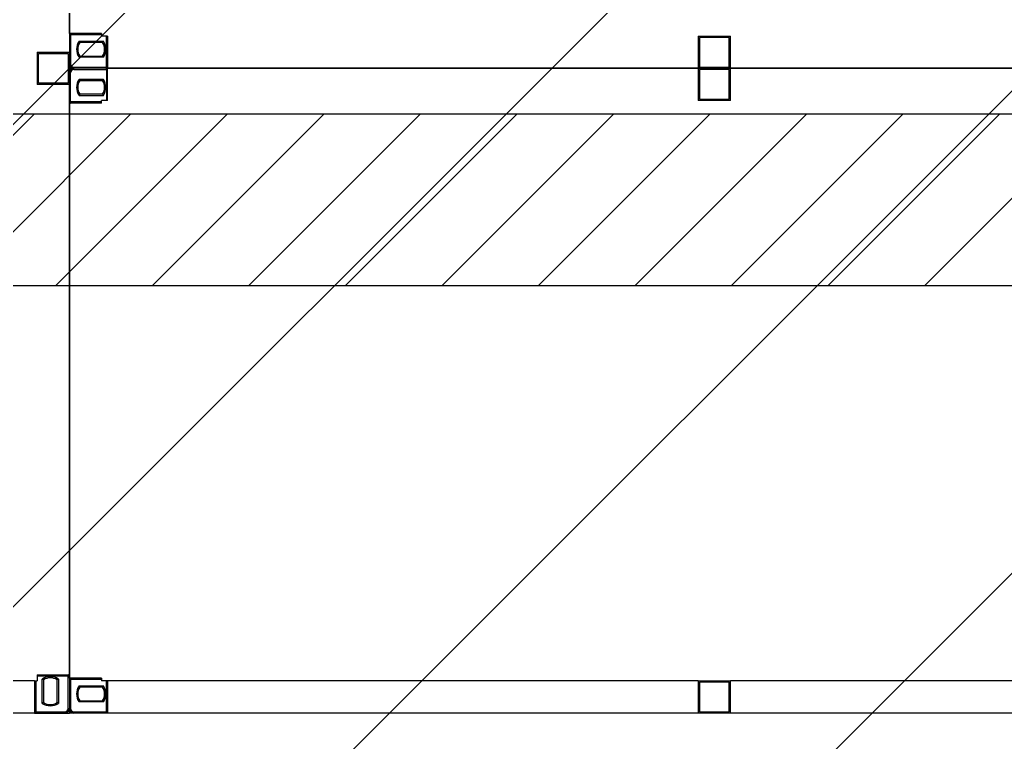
# Model space of a CAD drawing. Header units: millimetres. Extents: x -300 to 383236, y -195106 to -144646.
# Drawn here: x 140053.4 to 140328.5, y -150186.1 to -149984.4 of the extents above; entities that cross this region are included whole.
import ezdxf

# ---------------------------------------------------------------- set-up
doc = ezdxf.new("R2010")
doc.units = ezdxf.units.MM
doc.header["$LTSCALE"] = 60

# ---------------------------------------------------------------- blocks, each defined once
blk = doc.blocks.new('KEY PLAN_NEW')
h = blk.add_hatch()
h.set_pattern_fill('ANSI31', color=253, scale=2)
h.set_pattern_definition([(45, (-1396.921, -1800.0236), (-4.490128, 4.490128), [])])
edge = h.paths.add_edge_path()
edge.add_line((-2006.862, -1075.944), (-2006.862, -1091.944))
edge.add_line((-2006.862, -1091.944), (-2067.862, -1091.944))
edge.add_line((-2067.862, -1091.944), (-2067.862, -1375.944))
edge.add_line((-2067.862, -1375.944), (-2006.862, -1375.944))
edge.add_line((-2006.862, -1375.944), (-2006.862, -1391.944))
edge.add_line((-2006.862, -1391.944), (-2007.862, -1391.944))
edge.add_line((-2007.862, -1391.944), (-2007.862, -1488.944))
edge.add_line((-2007.862, -1488.944), (-2008.306, -1488.944))
edge.add_arc((-2028.716, -1493.497), 20.912, 12.57767, 76.57873)
edge.add_line((-2023.862, -1473.157), (-2023.862, -1391.944))
edge.add_line((-2023.862, -1391.944), (-2247.862, -1391.944))
edge.add_line((-2247.862, -1391.944), (-2247.862, -1488.944))
edge.add_line((-2247.862, -1488.944), (-2263.862, -1488.944))
edge.add_line((-2263.862, -1488.944), (-2263.862, -1452.184))
edge.add_line((-2263.862, -1452.184), (-2549.862, -1452.184))
edge.add_line((-2549.862, -1452.184), (-2549.862, -1488.944))
edge.add_line((-2549.862, -1488.944), (-2565.862, -1488.944))
edge.add_line((-2565.862, -1488.944), (-2565.862, -1427.944))
edge.add_line((-2565.862, -1427.944), (-2720.862, -1427.944))
edge.add_line((-2720.862, -1427.944), (-2720.862, -1411.944))
edge.add_line((-2720.862, -1411.944), (-2623.862, -1411.944))
edge.add_line((-2623.862, -1411.944), (-2623.862, -1075.944))
edge.add_line((-2623.862, -1075.944), (-2563.862, -1075.944))
edge.add_line((-2563.862, -1075.944), (-2563.862, -1071.944))
edge.add_line((-2563.862, -1071.944), (-2547.862, -1071.944))
edge.add_line((-2547.862, -1071.944), (-2547.862, -1091.944))
edge.add_line((-2547.862, -1091.944), (-2607.862, -1091.944))
edge.add_line((-2607.862, -1091.944), (-2607.862, -1411.944))
edge.add_line((-2607.862, -1411.944), (-2549.862, -1411.944))
edge.add_line((-2549.862, -1411.944), (-2549.862, -1436.184))
edge.add_line((-2549.862, -1436.184), (-2263.862, -1436.184))
edge.add_line((-2263.862, -1436.184), (-2263.862, -1375.944))
edge.add_line((-2263.862, -1375.944), (-2083.862, -1375.944))
edge.add_line((-2083.862, -1375.944), (-2083.862, -1075.944))
edge.add_line((-2083.862, -1075.944), (-2006.862, -1075.944))
at = {"color": 253}
for p, q in [((-2543.862, -1428.704, 46), (-2543.862, -1375.184, 46)), ((-2543.862, -1375.504, 46), (-2543.862, -1488.384, 46)), ((-2543.862, -1428.704, 46), (-2543.862, -1431.944, 46)), ((-2540.862, -1428.704, 46), (-2540.862, -1428.944, 46)), ((-2540.302, -1428.944, 46), (-2540.862, -1428.944, 46)), ((-2485.362, -1428.944, 46), (-2482.362, -1428.944, 46)), ((-2485.362, -1428.944, 46), (-2485.362, -1431.944, 46)), ((-2482.482, -1429.064, 46), (-2485.242, -1429.064, 46)), ((-2485.242, -1429.064, 46), (-2485.242, -1431.824, 46)), ((-2482.482, -1431.824, 46), (-2482.482, -1429.064, 46)), ((-2482.362, -1431.944, 46), (-2482.362, -1428.944, 46)), ((-2546.862, -1430.444, 46), (-2546.862, -1433.444, 46)), ((-2546.862, -1430.444, 46), (-2543.862, -1430.444, 46)), ((-2546.742, -1433.324, 46), (-2546.742, -1430.564, 46)), ((-2546.742, -1430.564, 46), (-2543.982, -1430.564, 46)), ((-2543.982, -1430.564, 46), (-2543.982, -1433.324, 46)), ((-2543.982, -1430.564, 46), (-2543.982, -1433.324, 46)), ((-2540.302, -1431.944, 46), (-2543.862, -1431.944, 46)), ((-2540.302, -1431.944, 46), (-2543.862, -1431.944, 46)), ((-2543.862, -1435.184, 46), (-2543.862, -1431.944, 46)), ((-2247.422, -1431.944, 46), (-2540.302, -1431.944, 46)), ((-2540.302, -1431.944, 46), (-2247.422, -1431.944, 46)), ((-2485.362, -1431.944, 46), (-2485.362, -1434.944, 46)), ((-2485.242, -1431.824, 46), (-2482.482, -1431.824, 46)), ((-2485.242, -1431.824, 46), (-2482.482, -1431.824, 46)), ((-2482.362, -1434.944, 46), (-2482.362, -1431.944, 46)), ((-2482.482, -1432.064, 46), (-2485.242, -1432.064, 46)), ((-2485.242, -1432.064, 46), (-2485.242, -1434.824, 46)), ((-2482.482, -1434.824, 46), (-2482.482, -1432.064, 46)), ((-2543.862, -1433.444, 46), (-2546.862, -1433.444, 46)), ((-2543.982, -1433.324, 46), (-2546.742, -1433.324, 46)), ((-2543.862, -1488.704, 46), (-2543.862, -1435.184, 46)), ((-2540.862, -1435.184, 46), (-2540.862, -1434.944, 46)), ((-2540.302, -1434.944, 46), (-2540.862, -1434.944, 46)), ((-2482.362, -1434.944, 46), (-2485.362, -1434.944, 46)), ((-2485.242, -1434.824, 46), (-2482.482, -1434.824, 46)), ((-2485.242, -1434.824, 46), (-2482.482, -1434.824, 46)), ((-2549.862, -1436.184, 46), (-2263.862, -1436.184, 46)), ((-2263.862, -1452.184, 46), (-2549.862, -1452.184, 46)), ((-2546.862, -1488.384, 46), (-2546.862, -1488.944, 46)), ((-2543.862, -1488.384, 46), (-2543.862, -1491.944, 46)), ((-2543.862, -1488.704, 46), (-2543.862, -1491.944, 46)), ((-2540.862, -1488.704, 46), (-2540.862, -1488.944, 46)), ((-2547.102, -1488.944, 46), (-2600.622, -1488.944, 46)), ((-2547.102, -1488.944, 46), (-2546.862, -1488.944, 46)), ((-2540.302, -1488.944, 46), (-2540.862, -1488.944, 46)), ((-2485.362, -1488.944, 46), (-2540.302, -1488.944, 46)), ((-2485.362, -1488.944, 46), (-2482.362, -1488.944, 46)), ((-2485.362, -1488.944, 46), (-2485.362, -1491.944, 46)), ((-2482.482, -1489.064, 46), (-2485.242, -1489.064, 46)), ((-2485.242, -1489.064, 46), (-2485.242, -1491.824, 46)), ((-2482.482, -1491.824, 46), (-2482.482, -1489.064, 46)), ((-2482.362, -1491.944, 46), (-2482.362, -1488.944, 46)), ((-2425.362, -1488.944, 46), (-2482.362, -1488.944, 46)), ((-2547.102, -1491.944, 46), (-2600.622, -1491.944, 46)), ((-2547.102, -1491.944, 46), (-2543.862, -1491.944, 46)), ((-2540.302, -1491.944, 46), (-2543.862, -1491.944, 46)), ((-2247.422, -1491.944, 46), (-2540.302, -1491.944, 46)), ((-2485.242, -1491.824, 46), (-2482.482, -1491.824, 46)), ((-2485.242, -1491.824, 46), (-2482.482, -1491.824, 46))]:
    blk.add_line(p, q, dxfattribs=at)
at = {"color": 253, "linetype": 'Continuous'}
for p, q in [((-2540.862, -1428.704, 46), (-2543.862, -1428.704, 46)), ((-2543.862, -1428.824, 46), (-2543.742, -1428.824, 46)), ((-2543.742, -1428.704, 46), (-2543.742, -1428.824, 46)), ((-2540.862, -1428.824, 46), (-2543.742, -1428.824, 46)), ((-2543.742, -1428.824, 46), (-2543.742, -1431.534, 46)), ((-2540.422, -1431.824, 46), (-2540.422, -1428.944, 46)), ((-2540.302, -1428.944, 46), (-2540.302, -1431.944, 46)), ((-2542.963, -1429.409, 46), (-2540.701, -1429.409, 46)), ((-2540.767, -1429.529, 46), (-2542.897, -1429.529, 46)), ((-2540.701, -1430.919, 46), (-2542.963, -1430.919, 46)), ((-2542.897, -1430.799, 46), (-2540.767, -1430.799, 46)), ((-2543.742, -1431.534, 46), (-2543.862, -1431.534, 46)), ((-2543.742, -1431.823, 46), (-2543.742, -1431.824, 46)), ((-2543.742, -1431.824, 46), (-2543.742, -1431.824, 46)), ((-2543.452, -1431.824, 46), (-2543.452, -1431.944, 46)), ((-2543.452, -1431.824, 46), (-2540.422, -1431.824, 46)), ((-2543.452, -1432.064, 46), (-2543.452, -1431.944, 46)), ((-2540.302, -1431.824, 46), (-2540.422, -1431.824, 46)), ((-2540.422, -1431.824, 46), (-2540.422, -1431.944, 46)), ((-2540.422, -1432.064, 46), (-2540.422, -1431.944, 46)), ((-2540.302, -1434.944, 46), (-2540.302, -1431.944, 46)), ((-2543.742, -1435.064, 46), (-2543.742, -1432.354, 46)), ((-2543.452, -1432.064, 46), (-2540.422, -1432.064, 46)), ((-2540.302, -1432.064, 46), (-2540.422, -1432.064, 46)), ((-2540.422, -1432.064, 46), (-2540.422, -1434.944, 46)), ((-2540.701, -1432.969, 46), (-2542.963, -1432.969, 46)), ((-2542.897, -1433.089, 46), (-2540.767, -1433.089, 46)), ((-2542.963, -1434.479, 46), (-2540.701, -1434.479, 46)), ((-2540.767, -1434.359, 46), (-2542.897, -1434.359, 46)), ((-2543.862, -1435.064, 46), (-2543.742, -1435.064, 46)), ((-2540.862, -1435.184, 46), (-2543.862, -1435.184, 46)), ((-2543.742, -1435.184, 46), (-2543.742, -1435.064, 46)), ((-2540.862, -1435.064, 46), (-2543.742, -1435.064, 46)), ((-2546.862, -1488.384, 46), (-2543.862, -1488.384, 46)), ((-2543.982, -1488.504, 46), (-2546.862, -1488.504, 46)), ((-2546.397, -1491.045, 46), (-2546.397, -1488.782, 46)), ((-2546.277, -1488.849, 46), (-2546.277, -1490.979, 46)), ((-2545.007, -1490.979, 46), (-2545.007, -1488.849, 46)), ((-2544.887, -1488.782, 46), (-2544.887, -1491.045, 46)), ((-2543.982, -1488.384, 46), (-2543.982, -1488.504, 46)), ((-2543.982, -1488.504, 46), (-2543.862, -1488.504, 46)), ((-2543.982, -1491.534, 46), (-2543.982, -1488.504, 46)), ((-2540.862, -1488.704, 46), (-2543.862, -1488.704, 46)), ((-2543.862, -1488.824, 46), (-2543.742, -1488.824, 46)), ((-2543.742, -1488.704, 46), (-2543.742, -1488.824, 46)), ((-2540.862, -1488.824, 46), (-2543.742, -1488.824, 46)), ((-2543.742, -1488.824, 46), (-2543.742, -1491.534, 46)), ((-2547.102, -1488.944, 46), (-2547.102, -1491.944, 46)), ((-2546.982, -1488.944, 46), (-2546.982, -1491.824, 46)), ((-2542.963, -1489.409, 46), (-2540.701, -1489.409, 46)), ((-2540.767, -1489.529, 46), (-2542.897, -1489.529, 46)), ((-2540.422, -1491.824, 46), (-2540.422, -1488.944, 46)), ((-2540.302, -1488.944, 46), (-2540.302, -1491.944, 46)), ((-2543.982, -1491.534, 46), (-2543.862, -1491.534, 46)), ((-2543.742, -1491.534, 46), (-2543.862, -1491.534, 46)), ((-2540.701, -1490.919, 46), (-2542.963, -1490.919, 46)), ((-2542.897, -1490.799, 46), (-2540.767, -1490.799, 46)), ((-2547.102, -1491.824, 46), (-2546.982, -1491.824, 46)), ((-2546.982, -1491.944, 46), (-2546.982, -1491.824, 46)), ((-2546.982, -1491.824, 46), (-2544.272, -1491.824, 46)), ((-2544.272, -1491.824, 46), (-2544.272, -1491.944, 46)), ((-2543.982, -1491.824, 46), (-2543.982, -1491.823, 46)), ((-2543.982, -1491.824, 46), (-2543.982, -1491.824, 46)), ((-2543.742, -1491.823, 46), (-2543.742, -1491.824, 46)), ((-2543.742, -1491.824, 46), (-2543.742, -1491.824, 46)), ((-2543.452, -1491.824, 46), (-2543.452, -1491.944, 46)), ((-2543.452, -1491.824, 46), (-2540.422, -1491.824, 46)), ((-2540.302, -1491.824, 46), (-2540.422, -1491.824, 46)), ((-2540.422, -1491.824, 46), (-2540.422, -1491.944, 46))]:
    blk.add_line(p, q, dxfattribs=at)
for centre, radius, start, end in [((-2543.742, -1428.824, 46), 0.12, 90, 180), ((-2541.832, -1430.164, 46), 1.36, 146.27916, 213.72084), ((-2541.832, -1430.164, 46), 1.24, 149.1964, 210.8036), ((-2541.832, -1430.164, 46), 1.24, 329.1964, 30.8036), ((-2541.832, -1430.164, 46), 1.36, 326.27916, 33.72084), ((-2543.452, -1431.534, 46), 0.41, 180, 270), ((-2543.452, -1432.354, 46), 0.41, 90, 180), ((-2543.452, -1431.534, 46), 0.29, 180, 270), ((-2540.422, -1431.824, 46), 0.12, 270, 0), ((-2540.422, -1432.064, 46), 0.12, 0, 90), ((-2543.452, -1432.354, 46), 0.29, 90, 180), ((-2541.832, -1433.724, 46), 1.36, 146.27916, 213.72084), ((-2541.832, -1433.724, 46), 1.24, 149.1964, 210.8036), ((-2541.832, -1433.724, 46), 1.24, 329.1964, 30.8036), ((-2541.832, -1433.724, 46), 1.36, 326.27916, 33.72084), ((-2543.742, -1435.064, 46), 0.12, 180, 270), ((-2545.642, -1489.914, 46), 1.36, 56.27916, 123.72084), ((-2545.642, -1489.914, 46), 1.24, 59.1964, 120.8036), ((-2543.982, -1488.504, 46), 0.12, 0, 90), ((-2543.742, -1488.824, 46), 0.12, 90, 180), ((-2541.832, -1490.164, 46), 1.36, 146.27916, 213.72084), ((-2541.832, -1490.164, 46), 1.24, 149.1964, 210.8036), ((-2541.832, -1490.164, 46), 1.24, 329.1964, 30.8036), ((-2541.832, -1490.164, 46), 1.36, 326.27916, 33.72084), ((-2545.642, -1489.914, 46), 1.36, 236.27916, 303.72084), ((-2545.642, -1489.914, 46), 1.24, 239.1964, 300.8036), ((-2544.272, -1491.534, 46), 0.41, 270, 0), ((-2544.272, -1491.534, 46), 0.29, 270, 0), ((-2543.452, -1491.534, 46), 0.41, 180, 270), ((-2543.452, -1491.534, 46), 0.29, 180, 270), ((-2546.982, -1491.824, 46), 0.12, 180, 270), ((-2540.422, -1491.824, 46), 0.12, 270, 0)]:
    blk.add_arc(centre, radius, start, end, dxfattribs=at)
for points, knots in [([(-2542.897, -1429.529, 46), (-2542.897, -1429.528, 46), (-2542.897, -1429.527, 46), (-2542.898, -1429.527, 46), (-2542.899, -1429.526, 46), (-2542.899, -1429.525, 46), (-2542.899, -1429.524, 46), (-2542.899, -1429.524, 46), (-2542.9, -1429.523, 46), (-2542.9, -1429.523, 46), (-2542.901, -1429.521, 46), (-2542.902, -1429.52, 46), (-2542.904, -1429.517, 46), (-2542.905, -1429.515, 46), (-2542.906, -1429.512, 46), (-2542.907, -1429.511, 46), (-2542.908, -1429.509, 46), (-2542.908, -1429.509, 46), (-2542.909, -1429.507, 46), (-2542.909, -1429.507, 46), (-2542.911, -1429.504, 46), (-2542.912, -1429.501, 46), (-2542.915, -1429.496, 46), (-2542.917, -1429.494, 46), (-2542.919, -1429.489, 46), (-2542.92, -1429.488, 46), (-2542.921, -1429.486, 46), (-2542.921, -1429.485, 46), (-2542.922, -1429.483, 46), (-2542.923, -1429.483, 46), (-2542.925, -1429.479, 46), (-2542.927, -1429.476, 46), (-2542.93, -1429.469, 46), (-2542.932, -1429.466, 46), (-2542.936, -1429.459, 46), (-2542.937, -1429.456, 46), (-2542.94, -1429.451, 46), (-2542.94, -1429.45, 46), (-2542.941, -1429.449, 46), (-2542.942, -1429.448, 46), (-2542.943, -1429.445, 46), (-2542.944, -1429.443, 46), (-2542.947, -1429.438, 46), (-2542.949, -1429.434, 46), (-2542.953, -1429.427, 46), (-2542.955, -1429.423, 46), (-2542.958, -1429.418, 46), (-2542.959, -1429.416, 46), (-2542.96, -1429.413, 46), (-2542.961, -1429.412, 46), (-2542.962, -1429.41, 46), (-2542.962, -1429.41, 46), (-2542.963, -1429.409, 46), (-2542.963, -1429.409, 46)], [0, 0, 0, 0, 0.06206, 0.12459, 0.12459, 0.155854, 0.155854, 0.171487, 0.171487, 0.187119, 0.187119, 0.249648, 0.249648, 0.312178, 0.312178, 0.343442, 0.343442, 0.359075, 0.359075, 0.374707, 0.374707, 0.437236, 0.437236, 0.499766, 0.499766, 0.53103, 0.53103, 0.546663, 0.546663, 0.562295, 0.562295, 0.624824, 0.624824, 0.687353, 0.687353, 0.749883, 0.749883, 0.765515, 0.765515, 0.781147, 0.781147, 0.812412, 0.812412, 0.874941, 0.874941, 0.937471, 0.937471, 0.968735, 0.968735, 0.984368, 0.992184, 0.992184, 1, 1, 1, 1]), ([(-2540.767, -1429.529, 46), (-2540.767, -1429.528, 46), (-2540.766, -1429.527, 46), (-2540.766, -1429.527, 46), (-2540.765, -1429.526, 46), (-2540.765, -1429.525, 46), (-2540.764, -1429.524, 46), (-2540.764, -1429.524, 46), (-2540.764, -1429.523, 46), (-2540.764, -1429.523, 46), (-2540.763, -1429.521, 46), (-2540.762, -1429.52, 46), (-2540.76, -1429.517, 46), (-2540.759, -1429.515, 46), (-2540.757, -1429.512, 46), (-2540.757, -1429.511, 46), (-2540.756, -1429.509, 46), (-2540.755, -1429.509, 46), (-2540.755, -1429.507, 46), (-2540.754, -1429.507, 46), (-2540.753, -1429.504, 46), (-2540.751, -1429.501, 46), (-2540.748, -1429.496, 46), (-2540.747, -1429.494, 46), (-2540.745, -1429.489, 46), (-2540.744, -1429.488, 46), (-2540.743, -1429.486, 46), (-2540.742, -1429.485, 46), (-2540.741, -1429.483, 46), (-2540.741, -1429.483, 46), (-2540.739, -1429.479, 46), (-2540.737, -1429.476, 46), (-2540.733, -1429.469, 46), (-2540.732, -1429.466, 46), (-2540.728, -1429.459, 46), (-2540.726, -1429.456, 46), (-2540.724, -1429.451, 46), (-2540.723, -1429.45, 46), (-2540.722, -1429.449, 46), (-2540.722, -1429.448, 46), (-2540.72, -1429.445, 46), (-2540.719, -1429.443, 46), (-2540.716, -1429.438, 46), (-2540.714, -1429.434, 46), (-2540.711, -1429.427, 46), (-2540.709, -1429.423, 46), (-2540.706, -1429.418, 46), (-2540.705, -1429.416, 46), (-2540.703, -1429.413, 46), (-2540.702, -1429.412, 46), (-2540.702, -1429.41, 46), (-2540.701, -1429.41, 46), (-2540.701, -1429.409, 46), (-2540.701, -1429.409, 46)], [0, 0, 0, 0, 0.06206, 0.12459, 0.12459, 0.155854, 0.155854, 0.171487, 0.171487, 0.187119, 0.187119, 0.249648, 0.249648, 0.312178, 0.312178, 0.343442, 0.343442, 0.359075, 0.359075, 0.374707, 0.374707, 0.437236, 0.437236, 0.499766, 0.499766, 0.53103, 0.53103, 0.546663, 0.546663, 0.562295, 0.562295, 0.624824, 0.624824, 0.687353, 0.687353, 0.749883, 0.749883, 0.765515, 0.765515, 0.781147, 0.781147, 0.812412, 0.812412, 0.874941, 0.874941, 0.937471, 0.937471, 0.968735, 0.968735, 0.984368, 0.992184, 0.992184, 1, 1, 1, 1]), ([(-2542.963, -1430.919, 46), (-2542.963, -1430.918, 46), (-2542.962, -1430.918, 46), (-2542.962, -1430.917, 46), (-2542.961, -1430.915, 46), (-2542.96, -1430.914, 46), (-2542.959, -1430.911, 46), (-2542.958, -1430.909, 46), (-2542.955, -1430.904, 46), (-2542.953, -1430.9, 46), (-2542.949, -1430.893, 46), (-2542.947, -1430.889, 46), (-2542.944, -1430.884, 46), (-2542.943, -1430.882, 46), (-2542.942, -1430.879, 46), (-2542.941, -1430.879, 46), (-2542.94, -1430.877, 46), (-2542.94, -1430.876, 46), (-2542.937, -1430.871, 46), (-2542.936, -1430.868, 46), (-2542.932, -1430.861, 46), (-2542.93, -1430.858, 46), (-2542.927, -1430.852, 46), (-2542.925, -1430.848, 46), (-2542.923, -1430.845, 46), (-2542.922, -1430.844, 46), (-2542.921, -1430.842, 46), (-2542.921, -1430.842, 46), (-2542.92, -1430.839, 46), (-2542.919, -1430.838, 46), (-2542.917, -1430.834, 46), (-2542.915, -1430.831, 46), (-2542.912, -1430.826, 46), (-2542.911, -1430.823, 46), (-2542.909, -1430.82, 46), (-2542.909, -1430.82, 46), (-2542.908, -1430.819, 46), (-2542.908, -1430.818, 46), (-2542.907, -1430.816, 46), (-2542.906, -1430.815, 46), (-2542.905, -1430.812, 46), (-2542.904, -1430.811, 46), (-2542.902, -1430.807, 46), (-2542.901, -1430.806, 46), (-2542.9, -1430.804, 46), (-2542.9, -1430.804, 46), (-2542.899, -1430.803, 46), (-2542.899, -1430.803, 46), (-2542.899, -1430.802, 46), (-2542.899, -1430.802, 46), (-2542.898, -1430.8, 46), (-2542.897, -1430.8, 46), (-2542.897, -1430.799, 46), (-2542.897, -1430.799, 46)], [0, 0, 0, 0, 0.00782, 0.00782, 0.015639, 0.031279, 0.031279, 0.062557, 0.062557, 0.125114, 0.125114, 0.187671, 0.187671, 0.21895, 0.21895, 0.234589, 0.234589, 0.250228, 0.250228, 0.312785, 0.312785, 0.375342, 0.375342, 0.437899, 0.437899, 0.453538, 0.453538, 0.469178, 0.469178, 0.500456, 0.500456, 0.563013, 0.563013, 0.62557, 0.62557, 0.641209, 0.641209, 0.656849, 0.656849, 0.688127, 0.688127, 0.750684, 0.750684, 0.813241, 0.813241, 0.828881, 0.828881, 0.84452, 0.84452, 0.875798, 0.875798, 0.938355, 1, 1, 1, 1]), ([(-2540.701, -1430.919, 46), (-2540.701, -1430.918, 46), (-2540.701, -1430.918, 46), (-2540.702, -1430.917, 46), (-2540.702, -1430.915, 46), (-2540.703, -1430.914, 46), (-2540.705, -1430.911, 46), (-2540.706, -1430.909, 46), (-2540.709, -1430.904, 46), (-2540.711, -1430.9, 46), (-2540.714, -1430.893, 46), (-2540.716, -1430.889, 46), (-2540.719, -1430.884, 46), (-2540.72, -1430.882, 46), (-2540.722, -1430.879, 46), (-2540.722, -1430.879, 46), (-2540.723, -1430.877, 46), (-2540.724, -1430.876, 46), (-2540.726, -1430.871, 46), (-2540.728, -1430.868, 46), (-2540.732, -1430.861, 46), (-2540.733, -1430.858, 46), (-2540.737, -1430.852, 46), (-2540.739, -1430.848, 46), (-2540.741, -1430.845, 46), (-2540.741, -1430.844, 46), (-2540.742, -1430.842, 46), (-2540.743, -1430.842, 46), (-2540.744, -1430.839, 46), (-2540.745, -1430.838, 46), (-2540.747, -1430.834, 46), (-2540.748, -1430.831, 46), (-2540.751, -1430.826, 46), (-2540.753, -1430.823, 46), (-2540.754, -1430.82, 46), (-2540.755, -1430.82, 46), (-2540.755, -1430.819, 46), (-2540.756, -1430.818, 46), (-2540.757, -1430.816, 46), (-2540.757, -1430.815, 46), (-2540.759, -1430.812, 46), (-2540.76, -1430.811, 46), (-2540.762, -1430.807, 46), (-2540.763, -1430.806, 46), (-2540.764, -1430.804, 46), (-2540.764, -1430.804, 46), (-2540.764, -1430.803, 46), (-2540.764, -1430.803, 46), (-2540.765, -1430.802, 46), (-2540.765, -1430.802, 46), (-2540.766, -1430.8, 46), (-2540.766, -1430.8, 46), (-2540.767, -1430.799, 46), (-2540.767, -1430.799, 46)], [0, 0, 0, 0, 0.00782, 0.00782, 0.015639, 0.031279, 0.031279, 0.062557, 0.062557, 0.125114, 0.125114, 0.187671, 0.187671, 0.21895, 0.21895, 0.234589, 0.234589, 0.250228, 0.250228, 0.312785, 0.312785, 0.375342, 0.375342, 0.437899, 0.437899, 0.453538, 0.453538, 0.469178, 0.469178, 0.500456, 0.500456, 0.563013, 0.563013, 0.62557, 0.62557, 0.641209, 0.641209, 0.656849, 0.656849, 0.688127, 0.688127, 0.750684, 0.750684, 0.813241, 0.813241, 0.828881, 0.828881, 0.84452, 0.84452, 0.875798, 0.875798, 0.938355, 1, 1, 1, 1]), ([(-2542.963, -1432.969, 46), (-2542.963, -1432.969, 46), (-2542.962, -1432.97, 46), (-2542.962, -1432.97, 46), (-2542.961, -1432.972, 46), (-2542.96, -1432.973, 46), (-2542.959, -1432.976, 46), (-2542.958, -1432.978, 46), (-2542.955, -1432.983, 46), (-2542.953, -1432.987, 46), (-2542.949, -1432.994, 46), (-2542.947, -1432.998, 46), (-2542.944, -1433.003, 46), (-2542.943, -1433.005, 46), (-2542.942, -1433.008, 46), (-2542.941, -1433.009, 46), (-2542.94, -1433.01, 46), (-2542.94, -1433.011, 46), (-2542.937, -1433.016, 46), (-2542.936, -1433.019, 46), (-2542.932, -1433.026, 46), (-2542.93, -1433.029, 46), (-2542.927, -1433.036, 46), (-2542.925, -1433.039, 46), (-2542.923, -1433.043, 46), (-2542.922, -1433.043, 46), (-2542.921, -1433.045, 46), (-2542.921, -1433.046, 46), (-2542.92, -1433.048, 46), (-2542.919, -1433.049, 46), (-2542.917, -1433.054, 46), (-2542.915, -1433.056, 46), (-2542.912, -1433.061, 46), (-2542.911, -1433.064, 46), (-2542.909, -1433.067, 46), (-2542.909, -1433.067, 46), (-2542.908, -1433.069, 46), (-2542.908, -1433.069, 46), (-2542.907, -1433.071, 46), (-2542.906, -1433.072, 46), (-2542.905, -1433.075, 46), (-2542.904, -1433.077, 46), (-2542.902, -1433.08, 46), (-2542.901, -1433.081, 46), (-2542.9, -1433.083, 46), (-2542.9, -1433.083, 46), (-2542.899, -1433.084, 46), (-2542.899, -1433.084, 46), (-2542.899, -1433.085, 46), (-2542.899, -1433.086, 46), (-2542.898, -1433.087, 46), (-2542.897, -1433.087, 46), (-2542.897, -1433.088, 46), (-2542.897, -1433.089, 46)], [0, 0, 0, 0, 0.00782, 0.00782, 0.015639, 0.031279, 0.031279, 0.062557, 0.062557, 0.125114, 0.125114, 0.187671, 0.187671, 0.21895, 0.21895, 0.234589, 0.234589, 0.250228, 0.250228, 0.312785, 0.312785, 0.375342, 0.375342, 0.437899, 0.437899, 0.453538, 0.453538, 0.469178, 0.469178, 0.500456, 0.500456, 0.563013, 0.563013, 0.62557, 0.62557, 0.641209, 0.641209, 0.656849, 0.656849, 0.688127, 0.688127, 0.750684, 0.750684, 0.813241, 0.813241, 0.828881, 0.828881, 0.84452, 0.84452, 0.875798, 0.875798, 0.938355, 1, 1, 1, 1]), ([(-2540.701, -1432.969, 46), (-2540.701, -1432.969, 46), (-2540.701, -1432.97, 46), (-2540.702, -1432.97, 46), (-2540.702, -1432.972, 46), (-2540.703, -1432.973, 46), (-2540.705, -1432.976, 46), (-2540.706, -1432.978, 46), (-2540.709, -1432.983, 46), (-2540.711, -1432.987, 46), (-2540.714, -1432.994, 46), (-2540.716, -1432.998, 46), (-2540.719, -1433.003, 46), (-2540.72, -1433.005, 46), (-2540.722, -1433.008, 46), (-2540.722, -1433.009, 46), (-2540.723, -1433.01, 46), (-2540.724, -1433.011, 46), (-2540.726, -1433.016, 46), (-2540.728, -1433.019, 46), (-2540.732, -1433.026, 46), (-2540.733, -1433.029, 46), (-2540.737, -1433.036, 46), (-2540.739, -1433.039, 46), (-2540.741, -1433.043, 46), (-2540.741, -1433.043, 46), (-2540.742, -1433.045, 46), (-2540.743, -1433.046, 46), (-2540.744, -1433.048, 46), (-2540.745, -1433.049, 46), (-2540.747, -1433.054, 46), (-2540.748, -1433.056, 46), (-2540.751, -1433.061, 46), (-2540.753, -1433.064, 46), (-2540.754, -1433.067, 46), (-2540.755, -1433.067, 46), (-2540.755, -1433.069, 46), (-2540.756, -1433.069, 46), (-2540.757, -1433.071, 46), (-2540.757, -1433.072, 46), (-2540.759, -1433.075, 46), (-2540.76, -1433.077, 46), (-2540.762, -1433.08, 46), (-2540.763, -1433.081, 46), (-2540.764, -1433.083, 46), (-2540.764, -1433.083, 46), (-2540.764, -1433.084, 46), (-2540.764, -1433.084, 46), (-2540.765, -1433.085, 46), (-2540.765, -1433.086, 46), (-2540.766, -1433.087, 46), (-2540.766, -1433.087, 46), (-2540.767, -1433.088, 46), (-2540.767, -1433.089, 46)], [0, 0, 0, 0, 0.00782, 0.00782, 0.015639, 0.031279, 0.031279, 0.062557, 0.062557, 0.125114, 0.125114, 0.187671, 0.187671, 0.21895, 0.21895, 0.234589, 0.234589, 0.250228, 0.250228, 0.312785, 0.312785, 0.375342, 0.375342, 0.437899, 0.437899, 0.453538, 0.453538, 0.469178, 0.469178, 0.500456, 0.500456, 0.563013, 0.563013, 0.62557, 0.62557, 0.641209, 0.641209, 0.656849, 0.656849, 0.688127, 0.688127, 0.750684, 0.750684, 0.813241, 0.813241, 0.828881, 0.828881, 0.84452, 0.84452, 0.875798, 0.875798, 0.938355, 1, 1, 1, 1]), ([(-2542.897, -1434.359, 46), (-2542.897, -1434.359, 46), (-2542.897, -1434.36, 46), (-2542.898, -1434.36, 46), (-2542.899, -1434.362, 46), (-2542.899, -1434.362, 46), (-2542.899, -1434.363, 46), (-2542.899, -1434.363, 46), (-2542.9, -1434.364, 46), (-2542.9, -1434.364, 46), (-2542.901, -1434.366, 46), (-2542.902, -1434.367, 46), (-2542.904, -1434.371, 46), (-2542.905, -1434.372, 46), (-2542.906, -1434.375, 46), (-2542.907, -1434.376, 46), (-2542.908, -1434.378, 46), (-2542.908, -1434.379, 46), (-2542.909, -1434.38, 46), (-2542.909, -1434.38, 46), (-2542.911, -1434.383, 46), (-2542.912, -1434.386, 46), (-2542.915, -1434.391, 46), (-2542.917, -1434.394, 46), (-2542.919, -1434.398, 46), (-2542.92, -1434.399, 46), (-2542.921, -1434.402, 46), (-2542.921, -1434.402, 46), (-2542.922, -1434.404, 46), (-2542.923, -1434.405, 46), (-2542.925, -1434.408, 46), (-2542.927, -1434.412, 46), (-2542.93, -1434.418, 46), (-2542.932, -1434.421, 46), (-2542.936, -1434.428, 46), (-2542.937, -1434.431, 46), (-2542.94, -1434.436, 46), (-2542.94, -1434.437, 46), (-2542.941, -1434.439, 46), (-2542.942, -1434.439, 46), (-2542.943, -1434.442, 46), (-2542.944, -1434.444, 46), (-2542.947, -1434.449, 46), (-2542.949, -1434.453, 46), (-2542.953, -1434.46, 46), (-2542.955, -1434.464, 46), (-2542.958, -1434.469, 46), (-2542.959, -1434.471, 46), (-2542.96, -1434.474, 46), (-2542.961, -1434.475, 46), (-2542.962, -1434.477, 46), (-2542.962, -1434.478, 46), (-2542.963, -1434.478, 46), (-2542.963, -1434.479, 46)], [0, 0, 0, 0, 0.06206, 0.12459, 0.12459, 0.155854, 0.155854, 0.171487, 0.171487, 0.187119, 0.187119, 0.249648, 0.249648, 0.312178, 0.312178, 0.343442, 0.343442, 0.359075, 0.359075, 0.374707, 0.374707, 0.437236, 0.437236, 0.499766, 0.499766, 0.53103, 0.53103, 0.546663, 0.546663, 0.562295, 0.562295, 0.624824, 0.624824, 0.687353, 0.687353, 0.749883, 0.749883, 0.765515, 0.765515, 0.781147, 0.781147, 0.812412, 0.812412, 0.874941, 0.874941, 0.937471, 0.937471, 0.968735, 0.968735, 0.984368, 0.992184, 0.992184, 1, 1, 1, 1]), ([(-2540.767, -1434.359, 46), (-2540.767, -1434.359, 46), (-2540.766, -1434.36, 46), (-2540.766, -1434.36, 46), (-2540.765, -1434.362, 46), (-2540.765, -1434.362, 46), (-2540.764, -1434.363, 46), (-2540.764, -1434.363, 46), (-2540.764, -1434.364, 46), (-2540.764, -1434.364, 46), (-2540.763, -1434.366, 46), (-2540.762, -1434.367, 46), (-2540.76, -1434.371, 46), (-2540.759, -1434.372, 46), (-2540.757, -1434.375, 46), (-2540.757, -1434.376, 46), (-2540.756, -1434.378, 46), (-2540.755, -1434.379, 46), (-2540.755, -1434.38, 46), (-2540.754, -1434.38, 46), (-2540.753, -1434.383, 46), (-2540.751, -1434.386, 46), (-2540.748, -1434.391, 46), (-2540.747, -1434.394, 46), (-2540.745, -1434.398, 46), (-2540.744, -1434.399, 46), (-2540.743, -1434.402, 46), (-2540.742, -1434.402, 46), (-2540.741, -1434.404, 46), (-2540.741, -1434.405, 46), (-2540.739, -1434.408, 46), (-2540.737, -1434.412, 46), (-2540.733, -1434.418, 46), (-2540.732, -1434.421, 46), (-2540.728, -1434.428, 46), (-2540.726, -1434.431, 46), (-2540.724, -1434.436, 46), (-2540.723, -1434.437, 46), (-2540.722, -1434.439, 46), (-2540.722, -1434.439, 46), (-2540.72, -1434.442, 46), (-2540.719, -1434.444, 46), (-2540.716, -1434.449, 46), (-2540.714, -1434.453, 46), (-2540.711, -1434.46, 46), (-2540.709, -1434.464, 46), (-2540.706, -1434.469, 46), (-2540.705, -1434.471, 46), (-2540.703, -1434.474, 46), (-2540.702, -1434.475, 46), (-2540.702, -1434.477, 46), (-2540.701, -1434.478, 46), (-2540.701, -1434.478, 46), (-2540.701, -1434.479, 46)], [0, 0, 0, 0, 0.06206, 0.12459, 0.12459, 0.155854, 0.155854, 0.171487, 0.171487, 0.187119, 0.187119, 0.249648, 0.249648, 0.312178, 0.312178, 0.343442, 0.343442, 0.359075, 0.359075, 0.374707, 0.374707, 0.437236, 0.437236, 0.499766, 0.499766, 0.53103, 0.53103, 0.546663, 0.546663, 0.562295, 0.562295, 0.624824, 0.624824, 0.687353, 0.687353, 0.749883, 0.749883, 0.765515, 0.765515, 0.781147, 0.781147, 0.812412, 0.812412, 0.874941, 0.874941, 0.937471, 0.937471, 0.968735, 0.968735, 0.984368, 0.992184, 0.992184, 1, 1, 1, 1]), ([(-2546.277, -1488.849, 46), (-2546.277, -1488.848, 46), (-2546.278, -1488.848, 46), (-2546.279, -1488.848, 46), (-2546.28, -1488.847, 46), (-2546.28, -1488.847, 46), (-2546.281, -1488.846, 46), (-2546.281, -1488.846, 46), (-2546.282, -1488.846, 46), (-2546.282, -1488.845, 46), (-2546.284, -1488.844, 46), (-2546.285, -1488.844, 46), (-2546.289, -1488.842, 46), (-2546.291, -1488.841, 46), (-2546.294, -1488.839, 46), (-2546.295, -1488.838, 46), (-2546.296, -1488.838, 46), (-2546.297, -1488.837, 46), (-2546.298, -1488.837, 46), (-2546.299, -1488.836, 46), (-2546.301, -1488.835, 46), (-2546.304, -1488.833, 46), (-2546.309, -1488.83, 46), (-2546.312, -1488.829, 46), (-2546.316, -1488.826, 46), (-2546.318, -1488.826, 46), (-2546.32, -1488.824, 46), (-2546.32, -1488.824, 46), (-2546.322, -1488.823, 46), (-2546.323, -1488.823, 46), (-2546.327, -1488.821, 46), (-2546.33, -1488.819, 46), (-2546.336, -1488.815, 46), (-2546.339, -1488.813, 46), (-2546.346, -1488.81, 46), (-2546.35, -1488.808, 46), (-2546.354, -1488.806, 46), (-2546.355, -1488.805, 46), (-2546.357, -1488.804, 46), (-2546.358, -1488.804, 46), (-2546.36, -1488.802, 46), (-2546.362, -1488.801, 46), (-2546.367, -1488.798, 46), (-2546.371, -1488.796, 46), (-2546.378, -1488.792, 46), (-2546.382, -1488.79, 46), (-2546.387, -1488.787, 46), (-2546.389, -1488.786, 46), (-2546.392, -1488.785, 46), (-2546.394, -1488.784, 46), (-2546.395, -1488.783, 46), (-2546.396, -1488.783, 46), (-2546.396, -1488.783, 46), (-2546.397, -1488.782, 46)], [0, 0, 0, 0, 0.06206, 0.12459, 0.12459, 0.155854, 0.155854, 0.171487, 0.171487, 0.187119, 0.187119, 0.249648, 0.249648, 0.312178, 0.312178, 0.343442, 0.343442, 0.359075, 0.359075, 0.374707, 0.374707, 0.437236, 0.437236, 0.499766, 0.499766, 0.53103, 0.53103, 0.546663, 0.546663, 0.562295, 0.562295, 0.624824, 0.624824, 0.687353, 0.687353, 0.749883, 0.749883, 0.765515, 0.765515, 0.781147, 0.781147, 0.812412, 0.812412, 0.874941, 0.874941, 0.937471, 0.937471, 0.968735, 0.968735, 0.984368, 0.992184, 0.992184, 1, 1, 1, 1]), ([(-2544.887, -1488.782, 46), (-2544.887, -1488.783, 46), (-2544.888, -1488.783, 46), (-2544.889, -1488.783, 46), (-2544.89, -1488.784, 46), (-2544.891, -1488.785, 46), (-2544.894, -1488.786, 46), (-2544.896, -1488.787, 46), (-2544.902, -1488.79, 46), (-2544.905, -1488.792, 46), (-2544.913, -1488.796, 46), (-2544.916, -1488.798, 46), (-2544.922, -1488.801, 46), (-2544.923, -1488.802, 46), (-2544.926, -1488.804, 46), (-2544.927, -1488.804, 46), (-2544.929, -1488.805, 46), (-2544.93, -1488.806, 46), (-2544.934, -1488.808, 46), (-2544.937, -1488.81, 46), (-2544.944, -1488.813, 46), (-2544.947, -1488.815, 46), (-2544.954, -1488.819, 46), (-2544.957, -1488.821, 46), (-2544.961, -1488.823, 46), (-2544.962, -1488.823, 46), (-2544.963, -1488.824, 46), (-2544.964, -1488.824, 46), (-2544.966, -1488.826, 46), (-2544.967, -1488.826, 46), (-2544.972, -1488.829, 46), (-2544.974, -1488.83, 46), (-2544.98, -1488.833, 46), (-2544.982, -1488.835, 46), (-2544.985, -1488.836, 46), (-2544.986, -1488.837, 46), (-2544.987, -1488.837, 46), (-2544.987, -1488.838, 46), (-2544.989, -1488.838, 46), (-2544.99, -1488.839, 46), (-2544.993, -1488.841, 46), (-2544.995, -1488.842, 46), (-2544.998, -1488.844, 46), (-2545, -1488.844, 46), (-2545.001, -1488.845, 46), (-2545.002, -1488.846, 46), (-2545.002, -1488.846, 46), (-2545.002, -1488.846, 46), (-2545.003, -1488.847, 46), (-2545.004, -1488.847, 46), (-2545.005, -1488.848, 46), (-2545.006, -1488.848, 46), (-2545.007, -1488.848, 46), (-2545.007, -1488.849, 46)], [0, 0, 0, 0, 0.00782, 0.00782, 0.015639, 0.031279, 0.031279, 0.062557, 0.062557, 0.125114, 0.125114, 0.187671, 0.187671, 0.21895, 0.21895, 0.234589, 0.234589, 0.250228, 0.250228, 0.312785, 0.312785, 0.375342, 0.375342, 0.437899, 0.437899, 0.453538, 0.453538, 0.469178, 0.469178, 0.500456, 0.500456, 0.563013, 0.563013, 0.62557, 0.62557, 0.641209, 0.641209, 0.656849, 0.656849, 0.688127, 0.688127, 0.750684, 0.750684, 0.813241, 0.813241, 0.828881, 0.828881, 0.84452, 0.84452, 0.875798, 0.875798, 0.938355, 1, 1, 1, 1]), ([(-2542.897, -1489.529, 46), (-2542.897, -1489.528, 46), (-2542.897, -1489.527, 46), (-2542.898, -1489.527, 46), (-2542.899, -1489.526, 46), (-2542.899, -1489.525, 46), (-2542.899, -1489.524, 46), (-2542.899, -1489.524, 46), (-2542.9, -1489.523, 46), (-2542.9, -1489.523, 46), (-2542.901, -1489.521, 46), (-2542.902, -1489.52, 46), (-2542.904, -1489.517, 46), (-2542.905, -1489.515, 46), (-2542.906, -1489.512, 46), (-2542.907, -1489.511, 46), (-2542.908, -1489.509, 46), (-2542.908, -1489.509, 46), (-2542.909, -1489.507, 46), (-2542.909, -1489.507, 46), (-2542.911, -1489.504, 46), (-2542.912, -1489.501, 46), (-2542.915, -1489.496, 46), (-2542.917, -1489.494, 46), (-2542.919, -1489.489, 46), (-2542.92, -1489.488, 46), (-2542.921, -1489.486, 46), (-2542.921, -1489.485, 46), (-2542.922, -1489.483, 46), (-2542.923, -1489.483, 46), (-2542.925, -1489.479, 46), (-2542.927, -1489.476, 46), (-2542.93, -1489.469, 46), (-2542.932, -1489.466, 46), (-2542.936, -1489.459, 46), (-2542.937, -1489.456, 46), (-2542.94, -1489.451, 46), (-2542.94, -1489.45, 46), (-2542.941, -1489.449, 46), (-2542.942, -1489.448, 46), (-2542.943, -1489.445, 46), (-2542.944, -1489.443, 46), (-2542.947, -1489.438, 46), (-2542.949, -1489.434, 46), (-2542.953, -1489.427, 46), (-2542.955, -1489.423, 46), (-2542.958, -1489.418, 46), (-2542.959, -1489.416, 46), (-2542.96, -1489.413, 46), (-2542.961, -1489.412, 46), (-2542.962, -1489.41, 46), (-2542.962, -1489.41, 46), (-2542.963, -1489.409, 46), (-2542.963, -1489.409, 46)], [0, 0, 0, 0, 0.06206, 0.12459, 0.12459, 0.155854, 0.155854, 0.171487, 0.171487, 0.187119, 0.187119, 0.249648, 0.249648, 0.312178, 0.312178, 0.343442, 0.343442, 0.359075, 0.359075, 0.374707, 0.374707, 0.437236, 0.437236, 0.499766, 0.499766, 0.53103, 0.53103, 0.546663, 0.546663, 0.562295, 0.562295, 0.624824, 0.624824, 0.687353, 0.687353, 0.749883, 0.749883, 0.765515, 0.765515, 0.781147, 0.781147, 0.812412, 0.812412, 0.874941, 0.874941, 0.937471, 0.937471, 0.968735, 0.968735, 0.984368, 0.992184, 0.992184, 1, 1, 1, 1]), ([(-2540.767, -1489.529, 46), (-2540.767, -1489.528, 46), (-2540.766, -1489.527, 46), (-2540.766, -1489.527, 46), (-2540.765, -1489.526, 46), (-2540.765, -1489.525, 46), (-2540.764, -1489.524, 46), (-2540.764, -1489.524, 46), (-2540.764, -1489.523, 46), (-2540.764, -1489.523, 46), (-2540.763, -1489.521, 46), (-2540.762, -1489.52, 46), (-2540.76, -1489.517, 46), (-2540.759, -1489.515, 46), (-2540.757, -1489.512, 46), (-2540.757, -1489.511, 46), (-2540.756, -1489.509, 46), (-2540.755, -1489.509, 46), (-2540.755, -1489.507, 46), (-2540.754, -1489.507, 46), (-2540.753, -1489.504, 46), (-2540.751, -1489.501, 46), (-2540.748, -1489.496, 46), (-2540.747, -1489.494, 46), (-2540.745, -1489.489, 46), (-2540.744, -1489.488, 46), (-2540.743, -1489.486, 46), (-2540.742, -1489.485, 46), (-2540.741, -1489.483, 46), (-2540.741, -1489.483, 46), (-2540.739, -1489.479, 46), (-2540.737, -1489.476, 46), (-2540.733, -1489.469, 46), (-2540.732, -1489.466, 46), (-2540.728, -1489.459, 46), (-2540.726, -1489.456, 46), (-2540.724, -1489.451, 46), (-2540.723, -1489.45, 46), (-2540.722, -1489.449, 46), (-2540.722, -1489.448, 46), (-2540.72, -1489.445, 46), (-2540.719, -1489.443, 46), (-2540.716, -1489.438, 46), (-2540.714, -1489.434, 46), (-2540.711, -1489.427, 46), (-2540.709, -1489.423, 46), (-2540.706, -1489.418, 46), (-2540.705, -1489.416, 46), (-2540.703, -1489.413, 46), (-2540.702, -1489.412, 46), (-2540.702, -1489.41, 46), (-2540.701, -1489.41, 46), (-2540.701, -1489.409, 46), (-2540.701, -1489.409, 46)], [0, 0, 0, 0, 0.06206, 0.12459, 0.12459, 0.155854, 0.155854, 0.171487, 0.171487, 0.187119, 0.187119, 0.249648, 0.249648, 0.312178, 0.312178, 0.343442, 0.343442, 0.359075, 0.359075, 0.374707, 0.374707, 0.437236, 0.437236, 0.499766, 0.499766, 0.53103, 0.53103, 0.546663, 0.546663, 0.562295, 0.562295, 0.624824, 0.624824, 0.687353, 0.687353, 0.749883, 0.749883, 0.765515, 0.765515, 0.781147, 0.781147, 0.812412, 0.812412, 0.874941, 0.874941, 0.937471, 0.937471, 0.968735, 0.968735, 0.984368, 0.992184, 0.992184, 1, 1, 1, 1]), ([(-2546.277, -1490.979, 46), (-2546.277, -1490.979, 46), (-2546.278, -1490.979, 46), (-2546.279, -1490.98, 46), (-2546.28, -1490.98, 46), (-2546.28, -1490.981, 46), (-2546.281, -1490.981, 46), (-2546.281, -1490.981, 46), (-2546.282, -1490.982, 46), (-2546.282, -1490.982, 46), (-2546.284, -1490.983, 46), (-2546.285, -1490.984, 46), (-2546.289, -1490.985, 46), (-2546.291, -1490.986, 46), (-2546.294, -1490.988, 46), (-2546.295, -1490.989, 46), (-2546.296, -1490.99, 46), (-2546.297, -1490.99, 46), (-2546.298, -1490.991, 46), (-2546.299, -1490.991, 46), (-2546.301, -1490.993, 46), (-2546.304, -1490.994, 46), (-2546.309, -1490.997, 46), (-2546.312, -1490.998, 46), (-2546.316, -1491.001, 46), (-2546.318, -1491.002, 46), (-2546.32, -1491.003, 46), (-2546.32, -1491.003, 46), (-2546.322, -1491.004, 46), (-2546.323, -1491.004, 46), (-2546.327, -1491.007, 46), (-2546.33, -1491.008, 46), (-2546.336, -1491.012, 46), (-2546.339, -1491.014, 46), (-2546.346, -1491.017, 46), (-2546.35, -1491.019, 46), (-2546.354, -1491.022, 46), (-2546.355, -1491.022, 46), (-2546.357, -1491.023, 46), (-2546.358, -1491.024, 46), (-2546.36, -1491.025, 46), (-2546.362, -1491.026, 46), (-2546.367, -1491.029, 46), (-2546.371, -1491.031, 46), (-2546.378, -1491.035, 46), (-2546.382, -1491.037, 46), (-2546.387, -1491.04, 46), (-2546.389, -1491.041, 46), (-2546.392, -1491.042, 46), (-2546.394, -1491.043, 46), (-2546.395, -1491.044, 46), (-2546.396, -1491.044, 46), (-2546.396, -1491.045, 46), (-2546.397, -1491.045, 46)], [0, 0, 0, 0, 0.06206, 0.12459, 0.12459, 0.155854, 0.155854, 0.171487, 0.171487, 0.187119, 0.187119, 0.249648, 0.249648, 0.312178, 0.312178, 0.343442, 0.343442, 0.359075, 0.359075, 0.374707, 0.374707, 0.437236, 0.437236, 0.499766, 0.499766, 0.53103, 0.53103, 0.546663, 0.546663, 0.562295, 0.562295, 0.624824, 0.624824, 0.687353, 0.687353, 0.749883, 0.749883, 0.765515, 0.765515, 0.781147, 0.781147, 0.812412, 0.812412, 0.874941, 0.874941, 0.937471, 0.937471, 0.968735, 0.968735, 0.984368, 0.992184, 0.992184, 1, 1, 1, 1]), ([(-2544.887, -1491.045, 46), (-2544.887, -1491.045, 46), (-2544.888, -1491.044, 46), (-2544.889, -1491.044, 46), (-2544.89, -1491.043, 46), (-2544.891, -1491.042, 46), (-2544.894, -1491.041, 46), (-2544.896, -1491.04, 46), (-2544.902, -1491.037, 46), (-2544.905, -1491.035, 46), (-2544.913, -1491.031, 46), (-2544.916, -1491.029, 46), (-2544.922, -1491.026, 46), (-2544.923, -1491.025, 46), (-2544.926, -1491.024, 46), (-2544.927, -1491.023, 46), (-2544.929, -1491.022, 46), (-2544.93, -1491.022, 46), (-2544.934, -1491.019, 46), (-2544.937, -1491.017, 46), (-2544.944, -1491.014, 46), (-2544.947, -1491.012, 46), (-2544.954, -1491.008, 46), (-2544.957, -1491.007, 46), (-2544.961, -1491.004, 46), (-2544.962, -1491.004, 46), (-2544.963, -1491.003, 46), (-2544.964, -1491.003, 46), (-2544.966, -1491.002, 46), (-2544.967, -1491.001, 46), (-2544.972, -1490.998, 46), (-2544.974, -1490.997, 46), (-2544.98, -1490.994, 46), (-2544.982, -1490.993, 46), (-2544.985, -1490.991, 46), (-2544.986, -1490.991, 46), (-2544.987, -1490.99, 46), (-2544.987, -1490.99, 46), (-2544.989, -1490.989, 46), (-2544.99, -1490.988, 46), (-2544.993, -1490.986, 46), (-2544.995, -1490.985, 46), (-2544.998, -1490.984, 46), (-2545, -1490.983, 46), (-2545.001, -1490.982, 46), (-2545.002, -1490.982, 46), (-2545.002, -1490.981, 46), (-2545.002, -1490.981, 46), (-2545.003, -1490.981, 46), (-2545.004, -1490.98, 46), (-2545.005, -1490.98, 46), (-2545.006, -1490.979, 46), (-2545.007, -1490.979, 46), (-2545.007, -1490.979, 46)], [0, 0, 0, 0, 0.00782, 0.00782, 0.015639, 0.031279, 0.031279, 0.062557, 0.062557, 0.125114, 0.125114, 0.187671, 0.187671, 0.21895, 0.21895, 0.234589, 0.234589, 0.250228, 0.250228, 0.312785, 0.312785, 0.375342, 0.375342, 0.437899, 0.437899, 0.453538, 0.453538, 0.469178, 0.469178, 0.500456, 0.500456, 0.563013, 0.563013, 0.62557, 0.62557, 0.641209, 0.641209, 0.656849, 0.656849, 0.688127, 0.688127, 0.750684, 0.750684, 0.813241, 0.813241, 0.828881, 0.828881, 0.84452, 0.84452, 0.875798, 0.875798, 0.938355, 1, 1, 1, 1]), ([(-2542.963, -1490.919, 46), (-2542.963, -1490.918, 46), (-2542.962, -1490.918, 46), (-2542.962, -1490.917, 46), (-2542.961, -1490.915, 46), (-2542.96, -1490.914, 46), (-2542.959, -1490.911, 46), (-2542.958, -1490.909, 46), (-2542.955, -1490.904, 46), (-2542.953, -1490.9, 46), (-2542.949, -1490.893, 46), (-2542.947, -1490.889, 46), (-2542.944, -1490.884, 46), (-2542.943, -1490.882, 46), (-2542.942, -1490.879, 46), (-2542.941, -1490.879, 46), (-2542.94, -1490.877, 46), (-2542.94, -1490.876, 46), (-2542.937, -1490.871, 46), (-2542.936, -1490.868, 46), (-2542.932, -1490.861, 46), (-2542.93, -1490.858, 46), (-2542.927, -1490.852, 46), (-2542.925, -1490.848, 46), (-2542.923, -1490.845, 46), (-2542.922, -1490.844, 46), (-2542.921, -1490.842, 46), (-2542.921, -1490.842, 46), (-2542.92, -1490.839, 46), (-2542.919, -1490.838, 46), (-2542.917, -1490.834, 46), (-2542.915, -1490.831, 46), (-2542.912, -1490.826, 46), (-2542.911, -1490.823, 46), (-2542.909, -1490.82, 46), (-2542.909, -1490.82, 46), (-2542.908, -1490.819, 46), (-2542.908, -1490.818, 46), (-2542.907, -1490.816, 46), (-2542.906, -1490.815, 46), (-2542.905, -1490.812, 46), (-2542.904, -1490.811, 46), (-2542.902, -1490.807, 46), (-2542.901, -1490.806, 46), (-2542.9, -1490.804, 46), (-2542.9, -1490.804, 46), (-2542.899, -1490.803, 46), (-2542.899, -1490.803, 46), (-2542.899, -1490.802, 46), (-2542.899, -1490.802, 46), (-2542.898, -1490.8, 46), (-2542.897, -1490.8, 46), (-2542.897, -1490.799, 46), (-2542.897, -1490.799, 46)], [0, 0, 0, 0, 0.00782, 0.00782, 0.015639, 0.031279, 0.031279, 0.062557, 0.062557, 0.125114, 0.125114, 0.187671, 0.187671, 0.21895, 0.21895, 0.234589, 0.234589, 0.250228, 0.250228, 0.312785, 0.312785, 0.375342, 0.375342, 0.437899, 0.437899, 0.453538, 0.453538, 0.469178, 0.469178, 0.500456, 0.500456, 0.563013, 0.563013, 0.62557, 0.62557, 0.641209, 0.641209, 0.656849, 0.656849, 0.688127, 0.688127, 0.750684, 0.750684, 0.813241, 0.813241, 0.828881, 0.828881, 0.84452, 0.84452, 0.875798, 0.875798, 0.938355, 1, 1, 1, 1]), ([(-2540.701, -1490.919, 46), (-2540.701, -1490.918, 46), (-2540.701, -1490.918, 46), (-2540.702, -1490.917, 46), (-2540.702, -1490.915, 46), (-2540.703, -1490.914, 46), (-2540.705, -1490.911, 46), (-2540.706, -1490.909, 46), (-2540.709, -1490.904, 46), (-2540.711, -1490.9, 46), (-2540.714, -1490.893, 46), (-2540.716, -1490.889, 46), (-2540.719, -1490.884, 46), (-2540.72, -1490.882, 46), (-2540.722, -1490.879, 46), (-2540.722, -1490.879, 46), (-2540.723, -1490.877, 46), (-2540.724, -1490.876, 46), (-2540.726, -1490.871, 46), (-2540.728, -1490.868, 46), (-2540.732, -1490.861, 46), (-2540.733, -1490.858, 46), (-2540.737, -1490.852, 46), (-2540.739, -1490.848, 46), (-2540.741, -1490.845, 46), (-2540.741, -1490.844, 46), (-2540.742, -1490.842, 46), (-2540.743, -1490.842, 46), (-2540.744, -1490.839, 46), (-2540.745, -1490.838, 46), (-2540.747, -1490.834, 46), (-2540.748, -1490.831, 46), (-2540.751, -1490.826, 46), (-2540.753, -1490.823, 46), (-2540.754, -1490.82, 46), (-2540.755, -1490.82, 46), (-2540.755, -1490.819, 46), (-2540.756, -1490.818, 46), (-2540.757, -1490.816, 46), (-2540.757, -1490.815, 46), (-2540.759, -1490.812, 46), (-2540.76, -1490.811, 46), (-2540.762, -1490.807, 46), (-2540.763, -1490.806, 46), (-2540.764, -1490.804, 46), (-2540.764, -1490.804, 46), (-2540.764, -1490.803, 46), (-2540.764, -1490.803, 46), (-2540.765, -1490.802, 46), (-2540.765, -1490.802, 46), (-2540.766, -1490.8, 46), (-2540.766, -1490.8, 46), (-2540.767, -1490.799, 46), (-2540.767, -1490.799, 46)], [0, 0, 0, 0, 0.00782, 0.00782, 0.015639, 0.031279, 0.031279, 0.062557, 0.062557, 0.125114, 0.125114, 0.187671, 0.187671, 0.21895, 0.21895, 0.234589, 0.234589, 0.250228, 0.250228, 0.312785, 0.312785, 0.375342, 0.375342, 0.437899, 0.437899, 0.453538, 0.453538, 0.469178, 0.469178, 0.500456, 0.500456, 0.563013, 0.563013, 0.62557, 0.62557, 0.641209, 0.641209, 0.656849, 0.656849, 0.688127, 0.688127, 0.750684, 0.750684, 0.813241, 0.813241, 0.828881, 0.828881, 0.84452, 0.84452, 0.875798, 0.875798, 0.938355, 1, 1, 1, 1])]:
    blk.add_open_spline(points, degree=3, knots=knots, dxfattribs=at)

msp = doc.modelspace()

# ---------------------------------------------------------------- hatches: boundary and pattern name
h = msp.add_hatch()
h.set_pattern_fill('ANSI31', color=3, scale=30)
h.set_pattern_definition([(45, (136027.52, -304771.26), (-67.35192, 67.35192), [])])
h.paths.add_polyline_path([(142793.76, -151163.33), (139292.25, -151163.33), (139292.25, -148265.62), (142793.76, -148265.62)])

# ---------------------------------------------------------------- block references
at = {"xscale": 3, "yscale": 3, "zscale": 3}
msp.add_blockref('KEY PLAN_NEW', (147698.87, -145702.13), dxfattribs=at)

doc.saveas('drawing.dxf')
